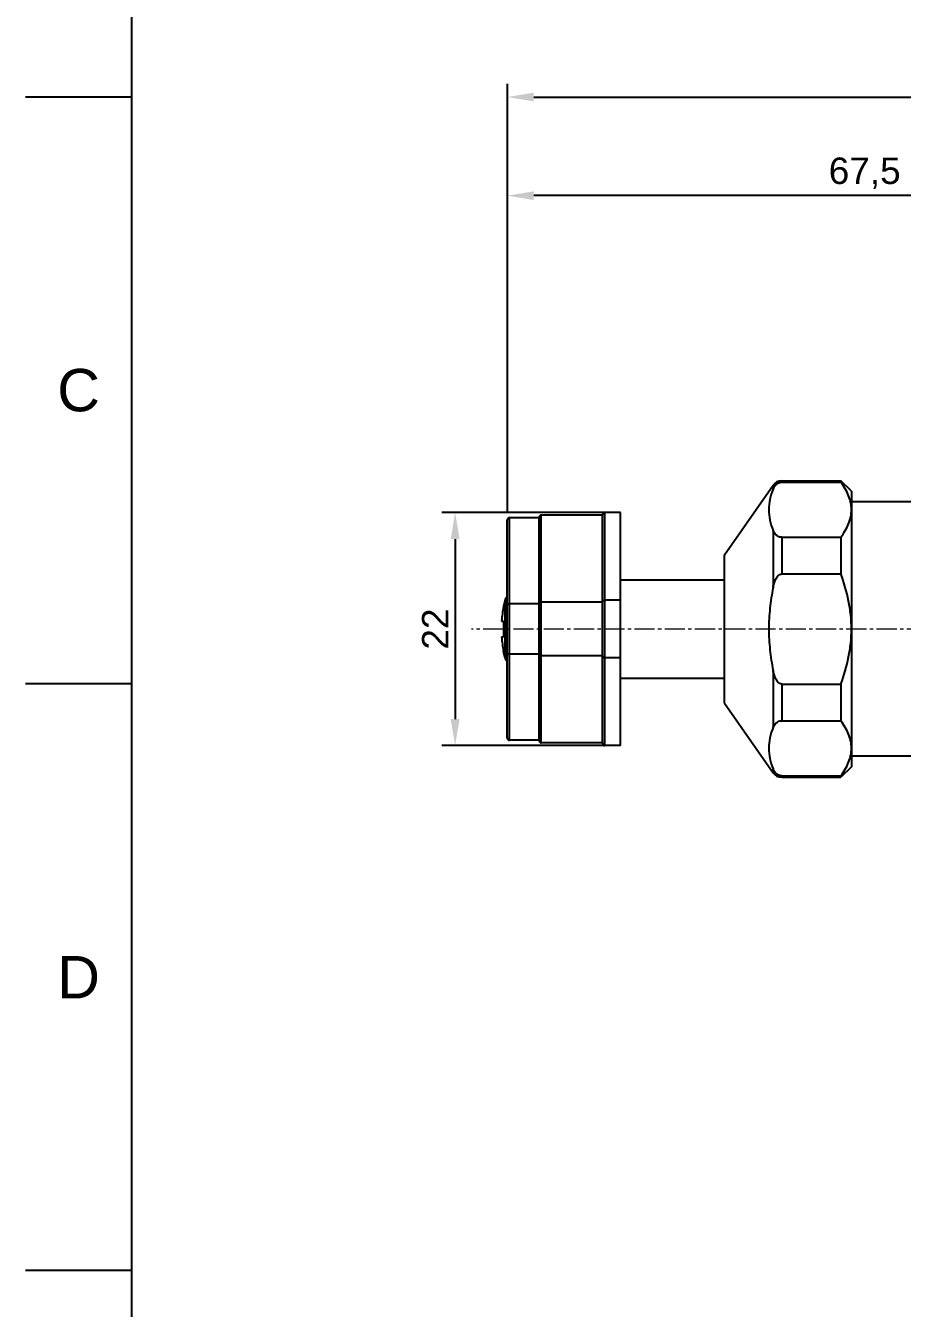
# Model space of a CAD drawing. Header units: millimetres. Extents: x 4590 to 5010, y -46 to 251.
# Drawn here: x 4589.7 to 4672.5, y 15.6 to 136.7 of the extents above; entities that cross this region are included whole.
import ezdxf

# ---------------------------------------------------------------- set-up
doc = ezdxf.new("R2010")
doc.units = ezdxf.units.MM
doc.header["$LTSCALE"] = 0.1
doc.linetypes.add('CENTER2', pattern=[28.575, 19.05, -3.175, 3.175, -3.175])
doc.layers.add('Cneter', color=1, linetype='CENTER2', lineweight=13)
doc.layers.add('DIM', color=3, linetype='Continuous')
doc.layers.add('MEMBER', color=7, linetype='Continuous')
doc.styles.get("Standard").update_dxf_attribs({"font": 'arial.ttf'})
doc.dimstyles.new('ISO-25', dxfattribs={"dimtxt": 2.5, "dimasz": 2.5, "dimexe": 1.25, "dimexo": 0.625, "dimtad": 1, "dimtxsty": 'Standard', "dimcen": 2.5, "dimadec": 0, "dimazin": 0, "dimtfac": 1, "dimtmove": 0, "dimatfit": 3, "dimfxl": 1, "dimarcsym": 0})

# ---------------------------------------------------------------- blocks, each defined once
blk = doc.blocks.new('*D63')
at = {"layer": 'Defpoints', "color": 0, "transparency": 16777216}
for p in [(4635.16, 120.69), (4702.66, 112.77), (4635.16, 90.07)]:
    blk.add_point(p, dxfattribs=at)
at = {"layer": 'DIM', "color": 0, "lineweight": -2, "transparency": 16777216}
for p, q in [((4635.16, 90.7), (4635.16, 121.94)), ((4702.66, 113.4), (4702.66, 121.94)), ((4700.16, 120.69), (4637.66, 120.69))]:
    blk.add_line(p, q, dxfattribs=at)
at = {"layer": 'DIM', "color": 0, "transparency": 16777216}
for points in [[(4637.66, 121.1), (4637.66, 120.27), (4635.16, 120.69)], [(4700.16, 121.1), (4700.16, 120.27), (4702.66, 120.69)]]:
    blk.add_solid(points, dxfattribs=at)
at = {"layer": 'DIM', "color": 0, "transparency": 16777216, "insert": (4668.91, 122.81), "char_height": 2.5, "attachment_point": 5}
blk.add_mtext('67,5', dxfattribs=at)
blk = doc.blocks.new('*D62')
at = {"layer": 'Defpoints', "color": 0, "transparency": 16777216}
for p in [(4754.66, 130), (4635.16, 106.32), (4754.66, 106.32)]:
    blk.add_point(p, dxfattribs=at)
at = {"layer": 'DIM', "color": 0, "lineweight": -2, "transparency": 16777216}
for p, q in [((4635.16, 106.94), (4635.16, 131.25)), ((4754.66, 106.94), (4754.66, 131.25)), ((4637.66, 130), (4752.16, 130))]:
    blk.add_line(p, q, dxfattribs=at)
at = {"layer": 'DIM', "color": 0, "transparency": 16777216}
for points in [[(4637.66, 130.42), (4637.66, 129.59), (4635.16, 130)], [(4752.16, 130.42), (4752.16, 129.59), (4754.66, 130)]]:
    blk.add_solid(points, dxfattribs=at)
at = {"layer": 'DIM', "color": 0, "transparency": 16777216, "insert": (4694.91, 132.13), "char_height": 2.5, "attachment_point": 5}
blk.add_mtext('119,5', dxfattribs=at)
blk = doc.blocks.new('*D68')
at = {"layer": 'Defpoints', "color": 0, "transparency": 16777216}
for p in [(4645.86, 90.77), (4630.23, 68.77), (4645.86, 68.77)]:
    blk.add_point(p, dxfattribs=at)
at = {"layer": 'DIM', "color": 0, "lineweight": -2, "transparency": 16777216}
for p, q in [((4645.23, 90.77), (4628.98, 90.77)), ((4630.23, 88.27), (4630.23, 71.27)), ((4645.23, 68.77), (4628.98, 68.77))]:
    blk.add_line(p, q, dxfattribs=at)
at = {"layer": 'DIM', "color": 0, "transparency": 16777216}
for points in [[(4629.81, 88.27), (4630.65, 88.27), (4630.23, 90.77)], [(4629.81, 71.27), (4630.65, 71.27), (4630.23, 68.77)]]:
    blk.add_solid(points, dxfattribs=at)
at = {"layer": 'DIM', "color": 0, "transparency": 16777216, "insert": (4628.35, 79.77), "char_height": 2.5, "attachment_point": 5, "rotation": 90}
blk.add_mtext('22', dxfattribs=at)

msp = doc.modelspace()

# ---------------------------------------------------------------- linework, layer by layer
for p, q in [((4599.667, 240.8), (4599.667, -36.2)), ((4599.667, 130), (4589.667, 130)), ((4599.667, 74.6), (4589.667, 74.6)), ((4599.667, 19.2), (4589.667, 19.2))]:
    msp.add_line(p, q)
at = {"layer": 'Cneter'}
msp.add_line((4757.656, 79.774), (4631.787, 79.773), dxfattribs=at)
at = {"layer": 'MEMBER', "color": 7, "linetype": 'Continuous'}
for p, q in [((4655.656, 86.774), (4660.259, 93.347)), ((4661.078, 93.774), (4666.656, 93.774)), ((4661.078, 93.63), (4666.656, 93.63)), ((4666.656, 93.774), (4666.656, 93.63)), ((4667.656, 92.774), (4666.656, 93.774)), ((4667.656, 92.773), (4667.656, 66.774)), ((4678.888, 91.774), (4667.656, 91.774)), ((4635.156, 69.474), (4635.156, 90.074)), ((4638.156, 90.274), (4635.356, 90.274)), ((4638.156, 69.224), (4638.156, 90.324)), ((4644.156, 90.524), (4638.356, 90.524)), ((4644.156, 68.974), (4644.156, 90.574)), ((4645.856, 90.774), (4644.356, 90.774)), ((4645.856, 68.774), (4645.856, 90.774)), ((4661.078, 88.434), (4666.656, 88.434)), ((4666.656, 88.434), (4666.656, 84.97)), ((4655.656, 72.774), (4655.656, 86.774)), ((4661.078, 84.97), (4666.656, 84.97)), ((4645.856, 84.424), (4655.656, 84.424)), ((4634.922, 82.44), (4634.787, 81.892)), ((4634.787, 81.892), (4634.811, 81.869)), ((4634.617, 80.524), (4634.811, 80.524)), ((4634.617, 79.024), (4634.811, 79.024)), ((4634.811, 77.678), (4634.787, 77.655)), ((4634.922, 77.107), (4634.787, 77.655)), ((4645.856, 75.124), (4655.656, 75.124)), ((4661.078, 74.577), (4666.656, 74.577)), ((4666.656, 74.577), (4666.656, 71.113)), ((4655.656, 72.774), (4660.259, 66.2)), ((4661.078, 71.113), (4666.656, 71.113)), ((4638.156, 69.274), (4635.356, 69.274)), ((4644.156, 69.024), (4638.356, 69.024)), ((4645.856, 68.774), (4644.356, 68.774)), ((4667.656, 66.774), (4666.656, 65.774)), ((4679.165, 67.774), (4667.656, 67.774)), ((4661.078, 65.917), (4666.656, 65.917)), ((4661.078, 65.774), (4666.656, 65.774)), ((4666.656, 65.917), (4666.656, 65.774))]:
    msp.add_line(p, q, dxfattribs=at)
at = {"layer": 'MEMBER', "color": 9, "linetype": 'Continuous'}
for p, q in [((4660.259, 93.347), (4660.259, 92.984)), ((4661.078, 93.774), (4661.078, 93.63)), ((4635.356, 69.274), (4635.356, 90.274)), ((4638.356, 69.024), (4638.356, 90.524)), ((4644.356, 68.774), (4644.356, 90.774)), ((4660.259, 89.08), (4660.259, 83.678)), ((4661.078, 88.434), (4661.078, 84.97)), ((4634.922, 82.44), (4634.922, 77.107)), ((4645.856, 82.488), (4644.356, 82.488)), ((4638.156, 82.149), (4635.356, 82.149)), ((4644.156, 82.319), (4638.356, 82.319)), ((4638.156, 77.398), (4635.356, 77.398)), ((4644.156, 77.228), (4638.356, 77.228)), ((4645.856, 77.059), (4644.356, 77.059)), ((4660.259, 75.869), (4660.259, 70.467)), ((4661.078, 74.577), (4661.078, 71.113)), ((4660.259, 66.563), (4660.259, 66.2)), ((4661.078, 65.917), (4661.078, 65.774))]:
    msp.add_line(p, q, dxfattribs=at)
at = {"layer": 'MEMBER', "color": 7, "linetype": 'Continuous'}
for centre, radius, start, end in [((4661.078, 92.774), 1, 90, 145), ((4635.356, 90.074), 0.2, 90, 180), ((4638.356, 90.324), 0.2, 90, 180), ((4644.356, 90.574), 0.2, 90, 180), ((4635.886, 82.174), 1, 137.33881, 164.53399), ((4644.56, 79.774), 9.972, 167.87215, 175.68661), ((4646.658, 79.773), 11.871, 176.37903, 183.62097), ((4644.56, 79.774), 9.972, 184.31339, 192.12785), ((4635.886, 77.374), 1, 195.46601, 222.66119), ((4635.356, 69.474), 0.2, 180, 270), ((4638.356, 69.224), 0.2, 180, 270), ((4644.356, 68.974), 0.2, 180, 270), ((4661.078, 66.774), 1, 215, 270)]:
    msp.add_arc(centre, radius, start, end, dxfattribs=at)
for points, start_tangent, end_tangent in [([(4660.259, 92.984), (4660.356, 93.181), (4660.5, 93.371), (4660.722, 93.54), (4661.078, 93.63)], (0.3736239, 0.9275803), (1, 0)), ([(4667.656, 91.032), (4667.588, 91.696), (4667.39, 92.353), (4667.074, 92.999), (4666.656, 93.63)], (0, 1), (-0.5960396, 0.8029551)), ([(4660.259, 92.984), (4659.96, 92.013), (4659.857, 91.032), (4659.96, 90.051), (4660.259, 89.08)], (-0.3736239, -0.9275803), (0.3736239, -0.9275803)), ([(4666.656, 88.434), (4667.074, 89.065), (4667.39, 89.711), (4667.588, 90.368), (4667.656, 91.032)], (0.5960396, 0.8029551), (0, 1)), ([(4661.078, 88.434), (4660.722, 88.523), (4660.5, 88.693), (4660.356, 88.883), (4660.259, 89.08)], (-1, 0), (-0.3736239, 0.9275803)), ([(4660.259, 83.678), (4660.356, 84.072), (4660.421, 84.264), (4660.5, 84.452), (4660.598, 84.63), (4660.722, 84.791), (4660.882, 84.917), (4661.078, 84.97)], (0.1974329, 0.9803164), (1, 0)), ([(4667.656, 79.774), (4667.588, 81.101), (4667.39, 82.416), (4666.656, 84.97)], (0, 1), (-0.3479601, 0.9375093)), ([(4660.259, 83.678), (4659.96, 81.736), (4659.857, 79.774)], (-0.1974329, -0.9803164), (0, -1)), ([(4659.857, 79.774), (4659.96, 77.811), (4660.259, 75.869)], (0, -1), (0.1974329, -0.9803164)), ([(4666.656, 74.577), (4667.39, 77.131), (4667.588, 78.446), (4667.656, 79.774)], (0.3479601, 0.9375093), (0, 1)), ([(4661.078, 74.577), (4660.882, 74.63), (4660.722, 74.756), (4660.598, 74.917), (4660.5, 75.095), (4660.421, 75.283), (4660.356, 75.475), (4660.259, 75.869)], (-1, 0), (-0.1974329, 0.9803164)), ([(4660.259, 70.467), (4659.96, 69.496), (4659.857, 68.515), (4659.96, 67.534), (4660.259, 66.563)], (-0.3736239, -0.9275803), (0.3736239, -0.9275803)), ([(4660.259, 70.467), (4660.356, 70.664), (4660.5, 70.854), (4660.722, 71.024), (4661.078, 71.113)], (0.3736239, 0.9275803), (1, 0)), ([(4667.656, 68.515), (4667.588, 69.179), (4667.39, 69.836), (4667.074, 70.482), (4666.656, 71.113)], (0, 1), (-0.5960396, 0.8029551)), ([(4666.656, 65.917), (4667.074, 66.548), (4667.39, 67.194), (4667.588, 67.851), (4667.656, 68.515)], (0.5960396, 0.8029551), (0, 1)), ([(4661.078, 65.917), (4660.722, 66.007), (4660.5, 66.176), (4660.356, 66.366), (4660.259, 66.563)], (-1, 0), (-0.3736239, 0.9275803))]:
    msp.add_spline(points, degree=3, dxfattribs=dict(at, start_tangent=start_tangent, end_tangent=end_tangent))
at = {"layer": 'MEMBER', "color": 9, "linetype": 'Continuous', "end_tangent": (1, 0)}
for points, start_tangent in [([(4644.156, 82.353), (4644.171, 82.404), (4644.215, 82.449), (4644.28, 82.478), (4644.356, 82.488)], (0, 1)), ([(4635.156, 82.013), (4635.171, 82.065), (4635.215, 82.109), (4635.28, 82.139), (4635.356, 82.149)], (0, 1)), ([(4638.156, 82.183), (4638.171, 82.235), (4638.215, 82.279), (4638.28, 82.308), (4638.356, 82.319)], (0, 1)), ([(4635.156, 77.534), (4635.171, 77.482), (4635.215, 77.438), (4635.28, 77.408), (4635.356, 77.398)], (0, -1)), ([(4638.156, 77.364), (4638.171, 77.312), (4638.215, 77.268), (4638.28, 77.239), (4638.356, 77.228)], (0, -1)), ([(4644.156, 77.194), (4644.171, 77.143), (4644.215, 77.098), (4644.28, 77.069), (4644.356, 77.059)], (0, -1))]:
    msp.add_spline(points, degree=3, dxfattribs=dict(at, start_tangent=start_tangent))

# ---------------------------------------------------------------- texts
at = {"char_height": 4, "attachment_point": 5}
for s, insert in [('C', (4594.667, 102.3)), ('D', (4594.667, 46.9))]:
    msp.add_mtext_dynamic_manual_height_columns(s, width=10, gutter_width=12.5, heights=[0], dxfattribs=dict(at, insert=insert))

# ---------------------------------------------------------------- dimensions: what is measured, and where the dimension line sits
at = {"layer": 'DIM'}
for base, p1, p2, picture, middle in [((4754.656, 130.004), (4635.156, 106.318), (4754.656, 106.318), '*D62', (4694.906, 132.132)), ((4635.156, 120.687), (4702.656, 112.774), (4635.156, 90.074), '*D63', (4668.906, 122.815))]:
    dim = msp.add_linear_dim(base=base, p1=p1, p2=p2, dimstyle='ISO-25', dxfattribs=at)
    dim.commit()
    dim.dimension.update_dxf_attribs({"geometry": picture, "text_midpoint": middle})
dim = msp.add_linear_dim(base=(4630.231, 68.774), p1=(4645.856, 90.774), p2=(4645.856, 68.774), angle=90, dimstyle='ISO-25', dxfattribs=at)
dim.commit()
dim.dimension.update_dxf_attribs({"geometry": '*D68', "text_midpoint": (4628.351, 79.774)})

doc.saveas('drawing.dxf')
